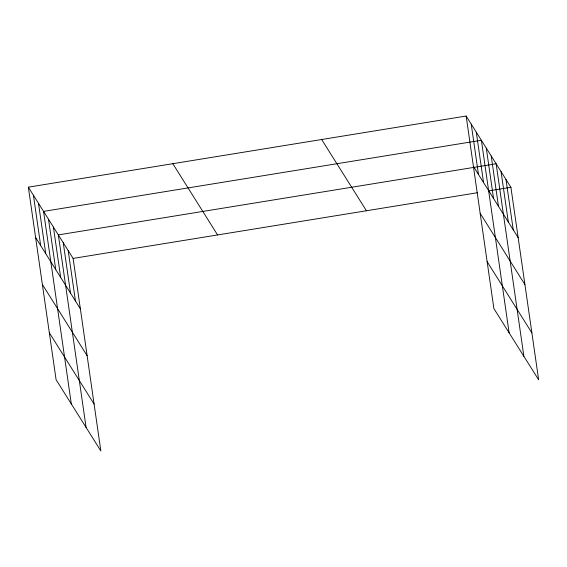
<?xml version="1.0" encoding="UTF-8"?>
<svg xmlns="http://www.w3.org/2000/svg" width="567" height="567" viewBox="0 0 567 567"><rect width="100%" height="100%" fill="white"/><g stroke="black" fill="none" stroke-linecap="round" stroke-linejoin="round"><path stroke-width="0.85" d="M28.35 187.167L73.108 258.417L100.848 450.963L56.098 379.713L28.35 187.167L466.152 116.037L510.902 187.287L538.65 379.833L493.892 308.583L466.152 116.037M73.108 258.417L477.364 192.737M488.548 190.923L510.902 187.287M473.41 166.4L518.16 237.658M480.171 213.32L524.922 284.577M487.131 261.663L531.889 332.914M321.673 139.51L366.431 210.761M172.822 163.693L217.579 234.944M35.608 237.53L80.365 308.781M42.369 284.45L87.127 355.7M49.336 332.794L94.087 404.044M505.984 179.456L513.241 229.819M501.058 171.617L508.316 221.98M523.88 356.317L496.132 163.778L58.337 234.908L86.085 427.447M491.213 155.939L498.471 206.303M486.288 148.1L493.545 198.464M509.109 332.808L481.369 140.262L43.567 211.392L71.314 403.938M476.294 132.189L483.552 182.553M471.22 124.116L478.477 174.48M68.182 250.579L75.439 300.942M63.256 242.74L70.514 293.111M53.411 227.069L60.669 277.433M48.493 219.231L55.75 269.594M38.492 203.319L45.75 253.683M33.425 195.239L40.682 245.603"/></g></svg>
